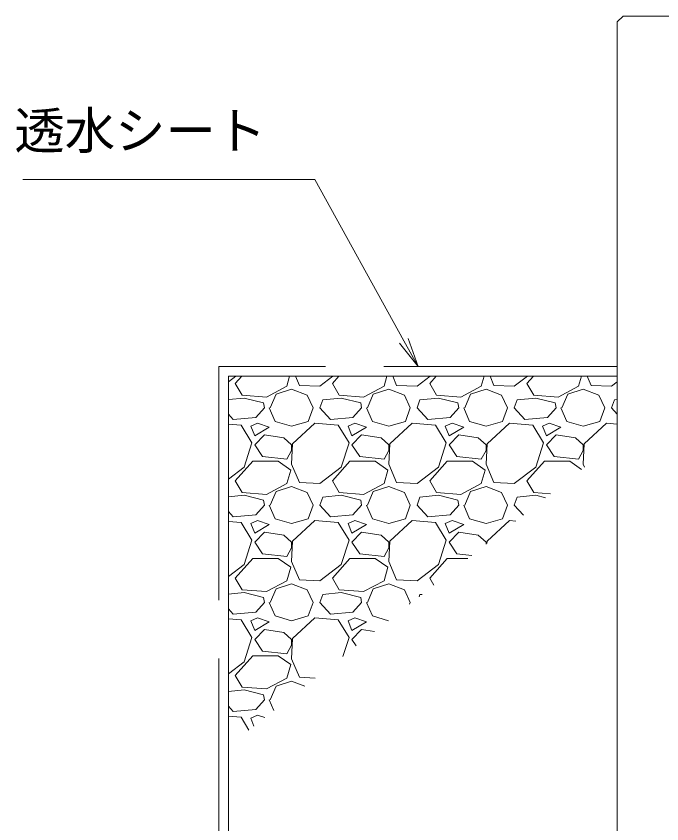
# Model space of a CAD drawing. Units: millimetres at full size, sheet at 1:20; details may follow other scales. Extents: x 0 to 23340, y -4498 to 8520.
# Drawn here: x 4448.3 to 4780.4, y 7266.2 to 7681.2 of the extents above; entities that cross this region are included whole.
import ezdxf
from ezdxf.enums import TextEntityAlignment as Align

# ---------------------------------------------------------------- set-up
doc = ezdxf.new("R2010")
doc.units = ezdxf.units.MM
doc.header["$LTSCALE"] = 20
doc.linetypes.add('DASHED', pattern=[7.5, 6, -1.5])
for name, color, linetype, lineweight in [('KIJUN', 5, 'Continuous', 5), ('SUNPO', 3, 'Continuous', 13), ('ﾊｯﾁﾝｸﾞ', 7, 'Continuous', 5)]:
    doc.layers.add(name, color=color, linetype=linetype, lineweight=lineweight)
doc.styles.add('ＭＳ ゴシック', font='')
doc.styles.get('ＭＳ ゴシック').set_extended_font_data('MS Gothic')

# ---------------------------------------------------------------- blocks, each defined once
blk = doc.blocks.new('open_arrow')
at = {"color": 0, "linetype": 'Continuous', "lineweight": -2}
blk.add_lwpolyline([(7.5, 1.25), (0, 0), (7.5, -1.25)], dxfattribs=at)

msp = doc.modelspace()

# ---------------------------------------------------------------- linework, layer by layer
at = {"layer": 'KIJUN', "color": 7, "lineweight": 13}
msp.add_lwpolyline([(4845.42, 6834.04), (4817.48, 7481.2), (4844.48, 7546.2), (4842.48, 7586.2), (4806.48, 7606.2), (4802.48, 7681.2), (4760.48, 7681.2), (4757.48, 7678.2), (4757.48, 6716.2), (4777.48, 6696.2), (5157.48, 6696.2), (5177.48, 6716.2), (5177.48, 7678.2), (5174.48, 7681.2), (5132.48, 7681.2), (5128.48, 7606.2), (5092.48, 7586.2), (5090.48, 7546.2), (5117.48, 7481.2), (5089.55, 6834.04)], dxfattribs=at)
at = {"layer": 'KIJUN', "color": 7, "linetype": 'DASHED', "lineweight": 13}
msp.add_lwpolyline([(4757.48, 7501.2), (4552.48, 7501.2), (4552.48, 6491.2), (5382.48, 6491.2), (5382.48, 7501.2), (5177.48, 7501.2)], dxfattribs=at)
at = {"layer": 'KIJUN', "color": 7, "lineweight": 13}
msp.add_lwpolyline([(5177.48, 7496.2), (5177.48, 6716.2), (5157.48, 6696.2), (4777.48, 6696.2), (4757.48, 6716.2), (4757.48, 7496.2), (4557.48, 7496.2), (4557.48, 6496.2), (5377.48, 6496.2), (5377.48, 7496.2)], close=True, dxfattribs=at)
at = {"layer": 'SUNPO'}
msp.add_lwpolyline([(4654.98, 7501.2), (4647.73, 7514.32), (4601.9, 7597.23), (4451.82, 7597.23)], dxfattribs=at)
at = {"layer": 'ﾊｯﾁﾝｸﾞ'}
for p, q in [((4557.48, 7493.31), (4561.22, 7496.2)), ((4561, 7492.5), (4564.33, 7496.2)), ((4588.98, 7496.2), (4587.5, 7491)), ((4592.02, 7496.2), (4594, 7491.5)), ((4604.5, 7491), (4611.22, 7496.2)), ((4611, 7492.5), (4614.33, 7496.2)), ((4638.98, 7496.2), (4637.5, 7491)), ((4642.02, 7496.2), (4644, 7491.5)), ((4654.5, 7491), (4661.22, 7496.2)), ((4661, 7492.5), (4664.33, 7496.2)), ((4688.98, 7496.2), (4687.5, 7491)), ((4692.02, 7496.2), (4694, 7491.5)), ((4704.5, 7491), (4711.22, 7496.2)), ((4711, 7492.5), (4714.33, 7496.2)), ((4738.98, 7496.2), (4737.5, 7491)), ((4742.02, 7496.2), (4744, 7491.5)), ((4564.5, 7486.5), (4561, 7492.5)), ((4587.5, 7491), (4577, 7485.5)), ((4594, 7491.5), (4604.5, 7491)), ((4614.5, 7486.5), (4611, 7492.5)), ((4637.5, 7491), (4627, 7485.5)), ((4644, 7491.5), (4654.5, 7491)), ((4664.5, 7486.5), (4661, 7492.5)), ((4687.5, 7491), (4677, 7485.5)), ((4694, 7491.5), (4704.5, 7491)), ((4714.5, 7486.5), (4711, 7492.5)), ((4737.5, 7491), (4727, 7485.5)), ((4744, 7491.5), (4754.5, 7491)), ((4754.5, 7491), (4757.48, 7493.31)), ((4579, 7480), (4582, 7487)), ((4582, 7487), (4590, 7489.5)), ((4590, 7489.5), (4598, 7486.5)), ((4629, 7480), (4632, 7487)), ((4632, 7487), (4640, 7489.5)), ((4640, 7489.5), (4648, 7486.5)), ((4679, 7480), (4682, 7487)), ((4682, 7487), (4690, 7489.5)), ((4690, 7489.5), (4698, 7486.5)), ((4729, 7480), (4732, 7487)), ((4732, 7487), (4740, 7489.5)), ((4740, 7489.5), (4748, 7486.5)), ((4565.5, 7485), (4557.48, 7484.16)), ((4577, 7485.5), (4564.5, 7486.5)), ((4575.5, 7482.5), (4565.5, 7485)), ((4598, 7486.5), (4601, 7480)), ((4604.5, 7480), (4606, 7484)), ((4615.5, 7485), (4606, 7484)), ((4627, 7485.5), (4614.5, 7486.5)), ((4625.5, 7482.5), (4615.5, 7485)), ((4648, 7486.5), (4651, 7480)), ((4654.5, 7480), (4656, 7484)), ((4665.5, 7485), (4656, 7484)), ((4677, 7485.5), (4664.5, 7486.5)), ((4675.5, 7482.5), (4665.5, 7485)), ((4698, 7486.5), (4701, 7480)), ((4704.5, 7480), (4706, 7484)), ((4715.5, 7485), (4706, 7484)), ((4727, 7485.5), (4714.5, 7486.5)), ((4725.5, 7482.5), (4715.5, 7485)), ((4748, 7486.5), (4751, 7480)), ((4754.5, 7480), (4756, 7484)), ((4757.48, 7484.16), (4756, 7484)), ((4576, 7480), (4571.5, 7475)), ((4576, 7480), (4575.5, 7482.5)), ((4578.5, 7480), (4581.5, 7473)), ((4598.5, 7473), (4601, 7480)), ((4610, 7474), (4604.5, 7480)), ((4626, 7480), (4621.5, 7475)), ((4626, 7480), (4625.5, 7482.5)), ((4628.5, 7480), (4631.5, 7473)), ((4648.5, 7473), (4651, 7480)), ((4660, 7474), (4654.5, 7480)), ((4676, 7480), (4671.5, 7475)), ((4676, 7480), (4675.5, 7482.5)), ((4678.5, 7480), (4681.5, 7473)), ((4698.5, 7473), (4701, 7480)), ((4710, 7474), (4704.5, 7480)), ((4726, 7480), (4721.5, 7475)), ((4726, 7480), (4725.5, 7482.5)), ((4728.5, 7480), (4731.5, 7473)), ((4748.5, 7473), (4751, 7480)), ((4757.48, 7476.74), (4754.5, 7480)), ((4560, 7474), (4557.48, 7476.74)), ((4571.5, 7475), (4560, 7474)), ((4621.5, 7475), (4610, 7474)), ((4671.5, 7475), (4660, 7474)), ((4721.5, 7475), (4710, 7474)), ((4564, 7471), (4557.48, 7471.54)), ((4569.5, 7462), (4564, 7471)), ((4572.5, 7472), (4569, 7470.5)), ((4569, 7470.5), (4571, 7465.5)), ((4578.5, 7470), (4572.5, 7472)), ((4581.5, 7473), (4590, 7470.5)), ((4590, 7470.5), (4598.5, 7473)), ((4602, 7472), (4590.5, 7461.5)), ((4614, 7471), (4602, 7472)), ((4619.5, 7462), (4614, 7471)), ((4622.5, 7472), (4619, 7470.5)), ((4619, 7470.5), (4621, 7465.5)), ((4628.5, 7470), (4622.5, 7472)), ((4631.5, 7473), (4640, 7470.5)), ((4640, 7470.5), (4648.5, 7473)), ((4652, 7472), (4640.5, 7461.5)), ((4664, 7471), (4652, 7472)), ((4669.5, 7462), (4664, 7471)), ((4672.5, 7472), (4669, 7470.5)), ((4669, 7470.5), (4671, 7465.5)), ((4678.5, 7470), (4672.5, 7472)), ((4681.5, 7473), (4690, 7470.5)), ((4690, 7470.5), (4698.5, 7473)), ((4702, 7472), (4690.5, 7461.5)), ((4714, 7471), (4702, 7472)), ((4719.5, 7462), (4714, 7471)), ((4722.5, 7472), (4719, 7470.5)), ((4719, 7470.5), (4721, 7465.5)), ((4728.5, 7470), (4722.5, 7472)), ((4731.5, 7473), (4740, 7470.5)), ((4740, 7470.5), (4748.5, 7473)), ((4752, 7472), (4740.5, 7461.5)), ((4757.48, 7471.54), (4752, 7472)), ((4571, 7465.5), (4578.5, 7470)), ((4576, 7466), (4571, 7461)), ((4586, 7464.5), (4576, 7466)), ((4621, 7465.5), (4628.5, 7470)), ((4626, 7466), (4621, 7461)), ((4636, 7464.5), (4626, 7466)), ((4671, 7465.5), (4678.5, 7470)), ((4676, 7466), (4671, 7461)), ((4686, 7464.5), (4676, 7466)), ((4721, 7465.5), (4728.5, 7470)), ((4726, 7466), (4721, 7461)), ((4736, 7464.5), (4726, 7466)), ((4565.5, 7449.5), (4569.5, 7462)), ((4590, 7461), (4586, 7464.5)), ((4615.5, 7449.5), (4619.5, 7462)), ((4640, 7461), (4636, 7464.5)), ((4665.5, 7449.5), (4669.5, 7462)), ((4690, 7461), (4686, 7464.5)), ((4715.5, 7449.5), (4719.5, 7462)), ((4740, 7461), (4736, 7464.5)), ((4571, 7461), (4575, 7455)), ((4587.5, 7453.5), (4590, 7458)), ((4590.5, 7461.5), (4590, 7451)), ((4590, 7458), (4590, 7461)), ((4621, 7461), (4625, 7455)), ((4637.5, 7453.5), (4640, 7458)), ((4640.5, 7461.5), (4640, 7451)), ((4640, 7458), (4640, 7461)), ((4671, 7461), (4675, 7455)), ((4687.5, 7453.5), (4690, 7458)), ((4690.5, 7461.5), (4690, 7451)), ((4690, 7458), (4690, 7461)), ((4721, 7461), (4725, 7455)), ((4737.5, 7453.5), (4740, 7458)), ((4740.5, 7461.5), (4740, 7451)), ((4740, 7458), (4740, 7461)), ((4575, 7455), (4587.5, 7453.5)), ((4625, 7455), (4637.5, 7453.5)), ((4675, 7455), (4687.5, 7453.5)), ((4725, 7455), (4737.5, 7453.5)), ((4557.48, 7443.31), (4565.5, 7449.5)), ((4561, 7442.5), (4570, 7452.5)), ((4570, 7452.5), (4583, 7452.5)), ((4583, 7452.5), (4589.5, 7448)), ((4590, 7451), (4594, 7441.5)), ((4604.5, 7441), (4615.5, 7449.5)), ((4611, 7442.5), (4620, 7452.5)), ((4620, 7452.5), (4633, 7452.5)), ((4633, 7452.5), (4639.5, 7448)), ((4640, 7451), (4644, 7441.5)), ((4654.5, 7441), (4665.5, 7449.5)), ((4661, 7442.5), (4670, 7452.5)), ((4670, 7452.5), (4683, 7452.5)), ((4683, 7452.5), (4689.5, 7448)), ((4690, 7451), (4694, 7441.5)), ((4704.5, 7441), (4715.5, 7449.5)), ((4711, 7442.5), (4720, 7452.5)), ((4720, 7452.5), (4733, 7452.5)), ((4733, 7452.5), (4739.12, 7448.26)), ((4740, 7451), (4740.65, 7449.46)), ((4589.5, 7448), (4587.5, 7441)), ((4639.5, 7448), (4637.5, 7441)), ((4689.5, 7448), (4687.5, 7441)), ((4564.5, 7436.5), (4561, 7442.5)), ((4594, 7441.5), (4604.5, 7441)), ((4614.5, 7436.5), (4611, 7442.5)), ((4644, 7441.5), (4654.5, 7441)), ((4664.5, 7436.5), (4661, 7442.5)), ((4694, 7441.5), (4704.5, 7441)), ((4714.5, 7436.5), (4711, 7442.5)), ((4587.5, 7441), (4577, 7435.5)), ((4579, 7430), (4582, 7437)), ((4582, 7437), (4590, 7439.5)), ((4590, 7439.5), (4598, 7436.5)), ((4637.5, 7441), (4627, 7435.5)), ((4629, 7430), (4632, 7437)), ((4632, 7437), (4640, 7439.5)), ((4640, 7439.5), (4648, 7436.5)), ((4687.5, 7441), (4677, 7435.5)), ((4679, 7430), (4682, 7437)), ((4682, 7437), (4690, 7439.5)), ((4690, 7439.5), (4698, 7436.5)), ((4565.5, 7435), (4557.48, 7434.16)), ((4577, 7435.5), (4564.5, 7436.5)), ((4575.5, 7432.5), (4565.5, 7435)), ((4598, 7436.5), (4601, 7430)), ((4604.5, 7430), (4606, 7434)), ((4615.5, 7435), (4606, 7434)), ((4627, 7435.5), (4614.5, 7436.5)), ((4625.5, 7432.5), (4615.5, 7435)), ((4648, 7436.5), (4651, 7430)), ((4654.5, 7430), (4656, 7434)), ((4665.5, 7435), (4656, 7434)), ((4677, 7435.5), (4664.5, 7436.5)), ((4675.5, 7432.5), (4665.5, 7435)), ((4698, 7436.5), (4701, 7430)), ((4704.5, 7430), (4706, 7434)), ((4715.5, 7435), (4706, 7434)), ((4723.19, 7435.8), (4714.5, 7436.5)), ((4720.55, 7433.74), (4715.5, 7435)), ((4576, 7430), (4571.5, 7425)), ((4576, 7430), (4575.5, 7432.5)), ((4578.5, 7430), (4581.5, 7423)), ((4598.5, 7423), (4601, 7430)), ((4610, 7424), (4604.5, 7430)), ((4626, 7430), (4621.5, 7425)), ((4626, 7430), (4625.5, 7432.5)), ((4628.5, 7430), (4631.5, 7423)), ((4648.5, 7423), (4651, 7430)), ((4660, 7424), (4654.5, 7430)), ((4676, 7430), (4671.5, 7425)), ((4676, 7430), (4675.5, 7432.5)), ((4678.5, 7430), (4681.5, 7423)), ((4698.5, 7423), (4701, 7430)), ((4709.21, 7424.86), (4704.5, 7430)), ((4560, 7424), (4557.48, 7426.74)), ((4571.5, 7425), (4560, 7424)), ((4621.5, 7425), (4610, 7424)), ((4671.5, 7425), (4660, 7424)), ((4564, 7421), (4557.48, 7421.54)), ((4569.5, 7412), (4564, 7421)), ((4572.5, 7422), (4569, 7420.5)), ((4569, 7420.5), (4571, 7415.5)), ((4578.5, 7420), (4572.5, 7422)), ((4581.5, 7423), (4590, 7420.5)), ((4590, 7420.5), (4598.5, 7423)), ((4602, 7422), (4590.5, 7411.5)), ((4614, 7421), (4602, 7422)), ((4619.5, 7412), (4614, 7421)), ((4622.5, 7422), (4619, 7420.5)), ((4619, 7420.5), (4621, 7415.5)), ((4628.5, 7420), (4622.5, 7422)), ((4631.5, 7423), (4640, 7420.5)), ((4640, 7420.5), (4648.5, 7423)), ((4652, 7422), (4640.5, 7411.5)), ((4664, 7421), (4652, 7422)), ((4669.5, 7412), (4664, 7421)), ((4672.5, 7422), (4669, 7420.5)), ((4669, 7420.5), (4671, 7415.5)), ((4678.5, 7420), (4672.5, 7422)), ((4681.5, 7423), (4690, 7420.5)), ((4690, 7420.5), (4698.5, 7423)), ((4702, 7422), (4690.5, 7411.5)), ((4705.21, 7421.73), (4702, 7422)), ((4571, 7415.5), (4578.5, 7420)), ((4621, 7415.5), (4628.5, 7420)), ((4671, 7415.5), (4678.5, 7420)), ((4565.5, 7399.5), (4569.5, 7412)), ((4576, 7416), (4571, 7411)), ((4586, 7414.5), (4576, 7416)), ((4590, 7411), (4586, 7414.5)), ((4615.5, 7399.5), (4619.5, 7412)), ((4626, 7416), (4621, 7411)), ((4636, 7414.5), (4626, 7416)), ((4640, 7411), (4636, 7414.5)), ((4665.5, 7399.5), (4669.5, 7412)), ((4676, 7416), (4671, 7411)), ((4686, 7414.5), (4676, 7416)), ((4690, 7411), (4686, 7414.5)), ((4571, 7411), (4575, 7405)), ((4587.5, 7403.5), (4590, 7408)), ((4590.5, 7411.5), (4590, 7401)), ((4590, 7408), (4590, 7411)), ((4621, 7411), (4625, 7405)), ((4637.5, 7403.5), (4640, 7408)), ((4640.5, 7411.5), (4640, 7401)), ((4640, 7408), (4640, 7411)), ((4671, 7411), (4675, 7405)), ((4690, 7409.83), (4690, 7411)), ((4690.5, 7411.5), (4690.44, 7410.18)), ((4575, 7405), (4587.5, 7403.5)), ((4625, 7405), (4637.5, 7403.5)), ((4675, 7405), (4682.65, 7404.08)), ((4561, 7392.5), (4570, 7402.5)), ((4570, 7402.5), (4583, 7402.5)), ((4583, 7402.5), (4589.5, 7398)), ((4590, 7401), (4594, 7391.5)), ((4611, 7392.5), (4620, 7402.5)), ((4620, 7402.5), (4633, 7402.5)), ((4633, 7402.5), (4639.5, 7398)), ((4640, 7401), (4644, 7391.5)), ((4661, 7392.5), (4670, 7402.5)), ((4670, 7402.5), (4680.63, 7402.5)), ((4557.48, 7393.31), (4565.5, 7399.5)), ((4589.5, 7398), (4587.5, 7391)), ((4604.5, 7391), (4615.5, 7399.5)), ((4639.5, 7398), (4637.5, 7391)), ((4654.5, 7391), (4665.5, 7399.5)), ((4564.5, 7386.5), (4561, 7392.5)), ((4594, 7391.5), (4604.5, 7391)), ((4614.5, 7386.5), (4611, 7392.5)), ((4644, 7391.5), (4654.5, 7391)), ((4663.15, 7388.82), (4661, 7392.5)), ((4587.5, 7391), (4577, 7385.5)), ((4582, 7387), (4590, 7389.5)), ((4590, 7389.5), (4598, 7386.5)), ((4637.5, 7391), (4627, 7385.5)), ((4632, 7387), (4640, 7389.5)), ((4640, 7389.5), (4648, 7386.5)), ((4565.5, 7385), (4557.48, 7384.16)), ((4577, 7385.5), (4564.5, 7386.5)), ((4575.5, 7382.5), (4565.5, 7385)), ((4579, 7380), (4582, 7387)), ((4598, 7386.5), (4601, 7380)), ((4604.5, 7380), (4606, 7384)), ((4615.5, 7385), (4606, 7384)), ((4627, 7385.5), (4614.5, 7386.5)), ((4625.5, 7382.5), (4615.5, 7385)), ((4629, 7380), (4632, 7387)), ((4648, 7386.5), (4651, 7380)), ((4655.59, 7382.91), (4656, 7384)), ((4657.14, 7384.12), (4656, 7384)), ((4576, 7380), (4571.5, 7375)), ((4576, 7380), (4575.5, 7382.5)), ((4578.5, 7380), (4581.5, 7373)), ((4598.5, 7373), (4601, 7380)), ((4610, 7374), (4604.5, 7380)), ((4626, 7380), (4621.5, 7375)), ((4626, 7380), (4625.5, 7382.5)), ((4628.5, 7380), (4631.5, 7373)), ((4650.66, 7379.05), (4651, 7380)), ((4560, 7374), (4557.48, 7376.74)), ((4571.5, 7375), (4560, 7374)), ((4621.5, 7375), (4610, 7374)), ((4564, 7371), (4557.48, 7371.54)), ((4569.5, 7362), (4564, 7371)), ((4572.5, 7372), (4569, 7370.5)), ((4569, 7370.5), (4571, 7365.5)), ((4578.5, 7370), (4572.5, 7372)), ((4581.5, 7373), (4590, 7370.5)), ((4590, 7370.5), (4598.5, 7373)), ((4602, 7372), (4590.5, 7361.5)), ((4614, 7371), (4602, 7372)), ((4619.5, 7362), (4614, 7371)), ((4622.5, 7372), (4619, 7370.5)), ((4619, 7370.5), (4621, 7365.5)), ((4628.5, 7370), (4622.5, 7372)), ((4631.5, 7373), (4639.8, 7370.56)), ((4571, 7365.5), (4578.5, 7370)), ((4621, 7365.5), (4628.5, 7370)), ((4576, 7366), (4571, 7361)), ((4586, 7364.5), (4576, 7366)), ((4590, 7361), (4586, 7364.5)), ((4626, 7366), (4621, 7361)), ((4632.69, 7365), (4626, 7366)), ((4565.5, 7349.5), (4569.5, 7362)), ((4571, 7361), (4575, 7355)), ((4590.5, 7361.5), (4590, 7351)), ((4590, 7358), (4590, 7361)), ((4616.37, 7352.22), (4619.5, 7362)), ((4621, 7361), (4623.26, 7357.61)), ((4575, 7355), (4587.5, 7353.5)), ((4587.5, 7353.5), (4590, 7358)), ((4561, 7342.5), (4570, 7352.5)), ((4570, 7352.5), (4583, 7352.5)), ((4583, 7352.5), (4589.5, 7348)), ((4590, 7351), (4594, 7341.5)), ((4557.48, 7343.31), (4565.5, 7349.5)), ((4589.5, 7348), (4587.5, 7341)), ((4564.5, 7336.5), (4561, 7342.5)), ((4594, 7341.5), (4602.17, 7341.11)), ((4587.5, 7341), (4577, 7335.5)), ((4582, 7337), (4590, 7339.5)), ((4590, 7339.5), (4596.83, 7336.94)), ((4565.5, 7335), (4557.48, 7334.16)), ((4577, 7335.5), (4564.5, 7336.5)), ((4575.5, 7332.5), (4565.5, 7335)), ((4579, 7330), (4582, 7337)), ((4576, 7330), (4571.5, 7325)), ((4576, 7330), (4575.5, 7332.5)), ((4578.5, 7330), (4580.88, 7324.45)), ((4560, 7324), (4557.48, 7326.74)), ((4571.5, 7325), (4560, 7324)), ((4564, 7321), (4557.48, 7321.54)), ((4568.03, 7314.4), (4564, 7321)), ((4572.5, 7322), (4569, 7320.5)), ((4576.18, 7320.77), (4572.5, 7322)), ((4569, 7320.5), (4570.63, 7316.43))]:
    msp.add_line(p, q, dxfattribs=at)

# ---------------------------------------------------------------- block references
at = {"layer": 'SUNPO', "xscale": 2, "yscale": 2, "rotation": 118.9}
msp.add_blockref('open_arrow', (4654.98, 7501.2), dxfattribs=at)

# ---------------------------------------------------------------- texts
at = {"layer": 'SUNPO', "style": 'ＭＳ ゴシック'}
msp.add_text('透水シート', height=18.99, dxfattribs=at).set_placement((4576.9, 7607.23), align=Align.BOTTOM_RIGHT)

doc.saveas('drawing.dxf')
